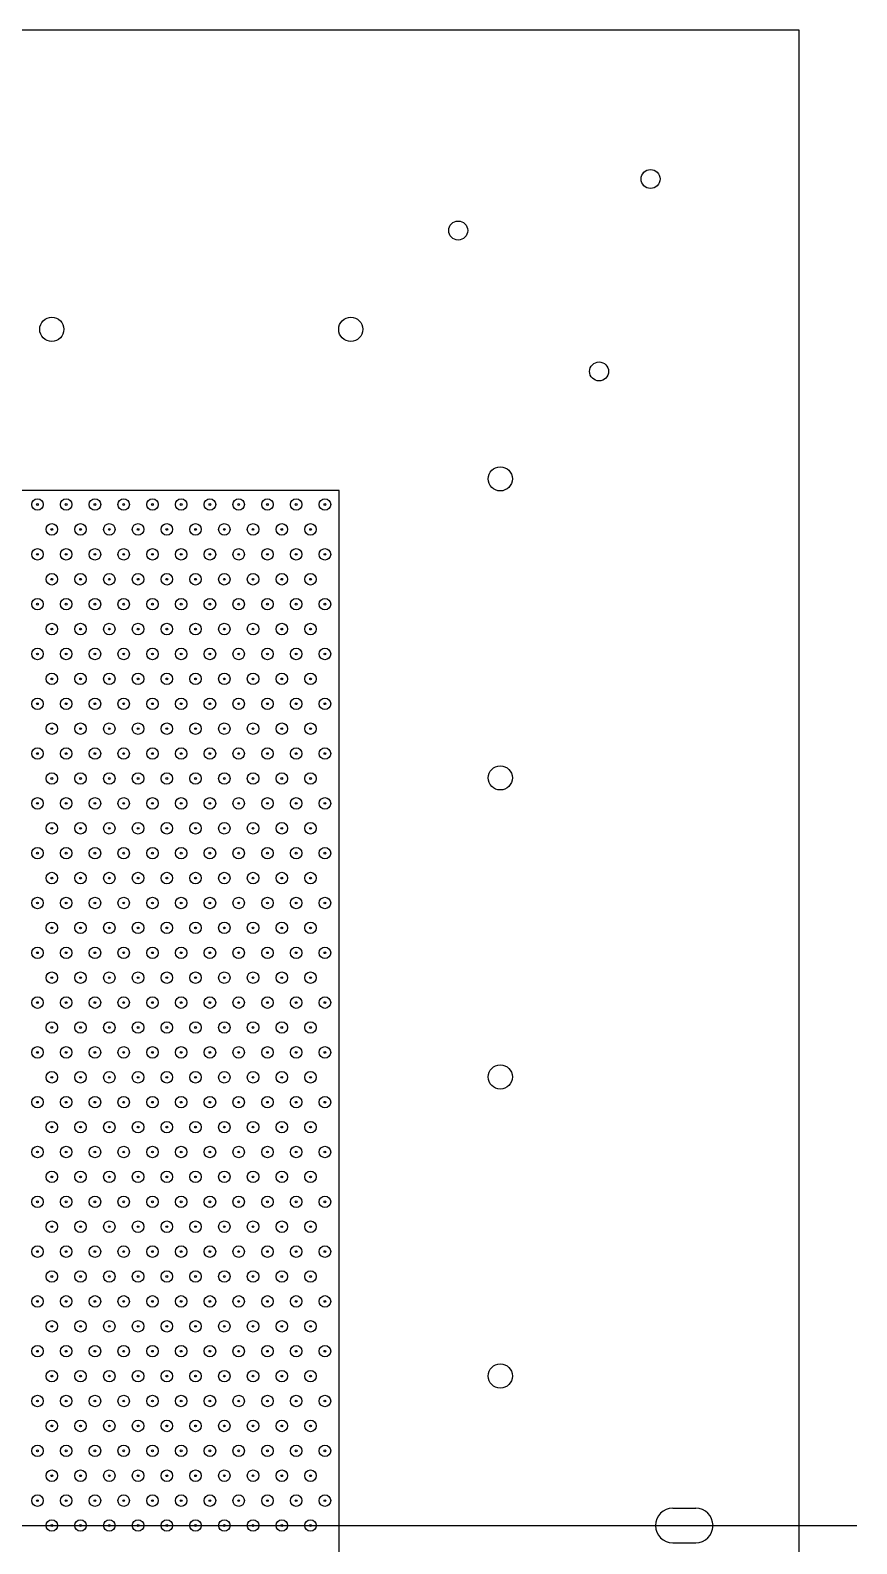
# Model space of a CAD drawing. Header units: millimetres. Extents: x -270 to 270, y -270 to 270.
# Drawn here: x 126.2 to 270, y -3.2 to 260 of the extents above; entities that cross this region are included whole.
import ezdxf

# ---------------------------------------------------------------- set-up
doc = ezdxf.new("R2010")
doc.units = ezdxf.units.MM
for name, color, linetype in [('ADXL', 30, 'Continuous'), ('AXES', 8, 'Continuous'), ('CONTOUR', 7, 'Continuous'), ('DATUMS', 4, 'Continuous'), ('ORIFICES', 1, 'Continuous'), ('TARAUDAGES', 6, 'Continuous'), ('TROUS_LAMAGES', 5, 'Continuous'), ('ZONE_PERCEE', 3, 'Continuous')]:
    doc.layers.add(name, color=color, linetype=linetype)

msp = doc.modelspace()

# ---------------------------------------------------------------- linework, layer by layer
at = {"layer": 'ADXL'}
for centre in [(234.14, 234.14), (200.68, 225.18), (225.18, 200.68)]:
    msp.add_circle(centre, 1.65, dxfattribs=at)
at = {"layer": 'AXES'}
msp.add_line((-270, 0), (270, 0), dxfattribs=at)
at = {"layer": 'CONTOUR'}
msp.add_lwpolyline([(-260, -260), (260, -260), (260, 260), (-260, 260)], close=True, dxfattribs=at)
at = {"layer": 'DATUMS'}
for p, q in [((238, 3), (242, 3)), ((238, -3), (242, -3))]:
    msp.add_line(p, q, dxfattribs=at)
for centre, start, end in [((238, 0), 90, 270), ((242, 0), -90, 90)]:
    msp.add_arc(centre, 3, start, end, dxfattribs=at)
at = {"layer": 'ORIFICES'}
for centre in [(127.5, 177.54), (132.5, 177.54), (137.5, 177.54), (142.5, 177.54), (147.5, 177.54), (152.5, 177.54), (157.5, 177.54), (162.5, 177.54), (167.5, 177.54), (172.5, 177.54), (177.5, 177.54), (130, 173.21), (135, 173.21), (140, 173.21), (145, 173.21), (150, 173.21), (155, 173.21), (160, 173.21), (165, 173.21), (170, 173.21), (175, 173.21), (127.5, 168.87), (132.5, 168.87), (137.5, 168.87), (142.5, 168.87), (147.5, 168.87), (152.5, 168.87), (157.5, 168.87), (162.5, 168.87), (167.5, 168.87), (172.5, 168.87), (177.5, 168.87), (130, 164.54), (135, 164.54), (140, 164.54), (145, 164.54), (150, 164.54), (155, 164.54), (160, 164.54), (165, 164.54), (170, 164.54), (175, 164.54), (127.5, 160.21), (132.5, 160.21), (137.5, 160.21), (142.5, 160.21), (147.5, 160.21), (152.5, 160.21), (157.5, 160.21), (162.5, 160.21), (167.5, 160.21), (172.5, 160.21), (177.5, 160.21), (130, 155.88), (135, 155.88), (140, 155.88), (145, 155.88), (150, 155.88), (155, 155.88), (160, 155.88), (165, 155.88), (170, 155.88), (175, 155.88), (127.5, 151.55), (132.5, 151.55), (137.5, 151.55), (142.5, 151.55), (147.5, 151.55), (152.5, 151.55), (157.5, 151.55), (162.5, 151.55), (167.5, 151.55), (172.5, 151.55), (177.5, 151.55), (130, 147.22), (135, 147.22), (140, 147.22), (145, 147.22), (150, 147.22), (155, 147.22), (160, 147.22), (165, 147.22), (170, 147.22), (175, 147.22), (127.5, 142.89), (132.5, 142.89), (137.5, 142.89), (142.5, 142.89), (147.5, 142.89), (152.5, 142.89), (157.5, 142.89), (162.5, 142.89), (167.5, 142.89), (172.5, 142.89), (177.5, 142.89), (130, 138.56), (135, 138.56), (140, 138.56), (145, 138.56), (150, 138.56), (155, 138.56), (160, 138.56), (165, 138.56), (170, 138.56), (175, 138.56), (127.5, 134.23), (132.5, 134.23), (137.5, 134.23), (142.5, 134.23), (147.5, 134.23), (152.5, 134.23), (157.5, 134.23), (162.5, 134.23), (167.5, 134.23), (172.5, 134.23), (177.5, 134.23), (130, 129.9), (135, 129.9), (140, 129.9), (145, 129.9), (150, 129.9), (155, 129.9), (160, 129.9), (165, 129.9), (170, 129.9), (175, 129.9), (127.5, 125.57), (132.5, 125.57), (137.5, 125.57), (142.5, 125.57), (147.5, 125.57), (152.5, 125.57), (157.5, 125.57), (162.5, 125.57), (167.5, 125.57), (172.5, 125.57), (177.5, 125.57), (130, 121.24), (135, 121.24), (140, 121.24), (145, 121.24), (150, 121.24), (155, 121.24), (160, 121.24), (165, 121.24), (170, 121.24), (175, 121.24), (127.5, 116.91), (132.5, 116.91), (137.5, 116.91), (142.5, 116.91), (147.5, 116.91), (152.5, 116.91), (157.5, 116.91), (162.5, 116.91), (167.5, 116.91), (172.5, 116.91), (177.5, 116.91), (130, 112.58), (135, 112.58), (140, 112.58), (145, 112.58), (150, 112.58), (155, 112.58), (160, 112.58), (165, 112.58), (170, 112.58), (175, 112.58), (127.5, 108.25), (132.5, 108.25), (137.5, 108.25), (142.5, 108.25), (147.5, 108.25), (152.5, 108.25), (157.5, 108.25), (162.5, 108.25), (167.5, 108.25), (172.5, 108.25), (177.5, 108.25), (130, 103.92), (135, 103.92), (140, 103.92), (145, 103.92), (150, 103.92), (155, 103.92), (160, 103.92), (165, 103.92), (170, 103.92), (175, 103.92), (127.5, 99.59), (132.5, 99.59), (137.5, 99.59), (142.5, 99.59), (147.5, 99.59), (152.5, 99.59), (157.5, 99.59), (162.5, 99.59), (167.5, 99.59), (172.5, 99.59), (177.5, 99.59), (130, 95.26), (135, 95.26), (140, 95.26), (145, 95.26), (150, 95.26), (155, 95.26), (160, 95.26), (165, 95.26), (170, 95.26), (175, 95.26), (127.5, 90.93), (132.5, 90.93), (137.5, 90.93), (142.5, 90.93), (147.5, 90.93), (152.5, 90.93), (157.5, 90.93), (162.5, 90.93), (167.5, 90.93), (172.5, 90.93), (177.5, 90.93), (130, 86.6), (135, 86.6), (140, 86.6), (145, 86.6), (150, 86.6), (155, 86.6), (160, 86.6), (165, 86.6), (170, 86.6), (175, 86.6), (127.5, 82.27), (132.5, 82.27), (137.5, 82.27), (142.5, 82.27), (147.5, 82.27), (152.5, 82.27), (157.5, 82.27), (162.5, 82.27), (167.5, 82.27), (172.5, 82.27), (177.5, 82.27), (130, 77.94), (135, 77.94), (140, 77.94), (145, 77.94), (150, 77.94), (155, 77.94), (160, 77.94), (165, 77.94), (170, 77.94), (175, 77.94), (127.5, 73.61), (132.5, 73.61), (137.5, 73.61), (142.5, 73.61), (147.5, 73.61), (152.5, 73.61), (157.5, 73.61), (162.5, 73.61), (167.5, 73.61), (172.5, 73.61), (177.5, 73.61), (130, 69.28), (135, 69.28), (140, 69.28), (145, 69.28), (150, 69.28), (155, 69.28), (160, 69.28), (165, 69.28), (170, 69.28), (175, 69.28), (127.5, 64.95), (132.5, 64.95), (137.5, 64.95), (142.5, 64.95), (147.5, 64.95), (152.5, 64.95), (157.5, 64.95), (162.5, 64.95), (167.5, 64.95), (172.5, 64.95), (177.5, 64.95), (130, 60.62), (135, 60.62), (140, 60.62), (145, 60.62), (150, 60.62), (155, 60.62), (160, 60.62), (165, 60.62), (170, 60.62), (175, 60.62), (127.5, 56.29), (132.5, 56.29), (137.5, 56.29), (142.5, 56.29), (147.5, 56.29), (152.5, 56.29), (157.5, 56.29), (162.5, 56.29), (167.5, 56.29), (172.5, 56.29), (177.5, 56.29), (130, 51.96), (135, 51.96), (140, 51.96), (145, 51.96), (150, 51.96), (155, 51.96), (160, 51.96), (165, 51.96), (170, 51.96), (175, 51.96), (127.5, 47.63), (132.5, 47.63), (137.5, 47.63), (142.5, 47.63), (147.5, 47.63), (152.5, 47.63), (157.5, 47.63), (162.5, 47.63), (167.5, 47.63), (172.5, 47.63), (177.5, 47.63), (130, 43.3), (135, 43.3), (140, 43.3), (145, 43.3), (150, 43.3), (155, 43.3), (160, 43.3), (165, 43.3), (170, 43.3), (175, 43.3), (127.5, 38.97), (132.5, 38.97), (137.5, 38.97), (142.5, 38.97), (147.5, 38.97), (152.5, 38.97), (157.5, 38.97), (162.5, 38.97), (167.5, 38.97), (172.5, 38.97), (177.5, 38.97), (130, 34.64), (135, 34.64), (140, 34.64), (145, 34.64), (150, 34.64), (155, 34.64), (160, 34.64), (165, 34.64), (170, 34.64), (175, 34.64), (127.5, 30.31), (132.5, 30.31), (137.5, 30.31), (142.5, 30.31), (147.5, 30.31), (152.5, 30.31), (157.5, 30.31), (162.5, 30.31), (167.5, 30.31), (172.5, 30.31), (177.5, 30.31), (130, 25.98), (135, 25.98), (140, 25.98), (145, 25.98), (150, 25.98), (155, 25.98), (160, 25.98), (165, 25.98), (170, 25.98), (175, 25.98), (127.5, 21.65), (132.5, 21.65), (137.5, 21.65), (142.5, 21.65), (147.5, 21.65), (152.5, 21.65), (157.5, 21.65), (162.5, 21.65), (167.5, 21.65), (172.5, 21.65), (177.5, 21.65), (130, 17.32), (135, 17.32), (140, 17.32), (145, 17.32), (150, 17.32), (155, 17.32), (160, 17.32), (165, 17.32), (170, 17.32), (175, 17.32), (127.5, 12.99), (132.5, 12.99), (137.5, 12.99), (142.5, 12.99), (147.5, 12.99), (152.5, 12.99), (157.5, 12.99), (162.5, 12.99), (167.5, 12.99), (172.5, 12.99), (177.5, 12.99), (130, 8.66), (135, 8.66), (140, 8.66), (145, 8.66), (150, 8.66), (155, 8.66), (160, 8.66), (165, 8.66), (170, 8.66), (175, 8.66), (127.5, 4.33), (132.5, 4.33), (137.5, 4.33), (142.5, 4.33), (147.5, 4.33), (152.5, 4.33), (157.5, 4.33), (162.5, 4.33), (167.5, 4.33), (172.5, 4.33), (177.5, 4.33), (130, 0), (135, 0), (140, 0), (145, 0), (150, 0), (155, 0), (160, 0), (165, 0), (170, 0), (175, 0)]:
    msp.add_circle(centre, 0.15, dxfattribs=at)
at = {"layer": 'TARAUDAGES'}
for centre in [(130, 208), (182, 208), (208, 182), (208, 130), (208, 78), (208, 26)]:
    msp.add_circle(centre, 2.1, dxfattribs=at)
at = {"layer": 'TROUS_LAMAGES'}
for centre in [(127.5, 177.54), (132.5, 177.54), (137.5, 177.54), (142.5, 177.54), (147.5, 177.54), (152.5, 177.54), (157.5, 177.54), (162.5, 177.54), (167.5, 177.54), (172.5, 177.54), (177.5, 177.54), (130, 173.21), (135, 173.21), (140, 173.21), (145, 173.21), (150, 173.21), (155, 173.21), (160, 173.21), (165, 173.21), (170, 173.21), (175, 173.21), (127.5, 168.87), (132.5, 168.87), (137.5, 168.87), (142.5, 168.87), (147.5, 168.87), (152.5, 168.87), (157.5, 168.87), (162.5, 168.87), (167.5, 168.87), (172.5, 168.87), (177.5, 168.87), (130, 164.54), (135, 164.54), (140, 164.54), (145, 164.54), (150, 164.54), (155, 164.54), (160, 164.54), (165, 164.54), (170, 164.54), (175, 164.54), (127.5, 160.21), (132.5, 160.21), (137.5, 160.21), (142.5, 160.21), (147.5, 160.21), (152.5, 160.21), (157.5, 160.21), (162.5, 160.21), (167.5, 160.21), (172.5, 160.21), (177.5, 160.21), (130, 155.88), (135, 155.88), (140, 155.88), (145, 155.88), (150, 155.88), (155, 155.88), (160, 155.88), (165, 155.88), (170, 155.88), (175, 155.88), (127.5, 151.55), (132.5, 151.55), (137.5, 151.55), (142.5, 151.55), (147.5, 151.55), (152.5, 151.55), (157.5, 151.55), (162.5, 151.55), (167.5, 151.55), (172.5, 151.55), (177.5, 151.55), (130, 147.22), (135, 147.22), (140, 147.22), (145, 147.22), (150, 147.22), (155, 147.22), (160, 147.22), (165, 147.22), (170, 147.22), (175, 147.22), (127.5, 142.89), (132.5, 142.89), (137.5, 142.89), (142.5, 142.89), (147.5, 142.89), (152.5, 142.89), (157.5, 142.89), (162.5, 142.89), (167.5, 142.89), (172.5, 142.89), (177.5, 142.89), (130, 138.56), (135, 138.56), (140, 138.56), (145, 138.56), (150, 138.56), (155, 138.56), (160, 138.56), (165, 138.56), (170, 138.56), (175, 138.56), (127.5, 134.23), (132.5, 134.23), (137.5, 134.23), (142.5, 134.23), (147.5, 134.23), (152.5, 134.23), (157.5, 134.23), (162.5, 134.23), (167.5, 134.23), (172.5, 134.23), (177.5, 134.23), (130, 129.9), (135, 129.9), (140, 129.9), (145, 129.9), (150, 129.9), (155, 129.9), (160, 129.9), (165, 129.9), (170, 129.9), (175, 129.9), (127.5, 125.57), (132.5, 125.57), (137.5, 125.57), (142.5, 125.57), (147.5, 125.57), (152.5, 125.57), (157.5, 125.57), (162.5, 125.57), (167.5, 125.57), (172.5, 125.57), (177.5, 125.57), (130, 121.24), (135, 121.24), (140, 121.24), (145, 121.24), (150, 121.24), (155, 121.24), (160, 121.24), (165, 121.24), (170, 121.24), (175, 121.24), (127.5, 116.91), (132.5, 116.91), (137.5, 116.91), (142.5, 116.91), (147.5, 116.91), (152.5, 116.91), (157.5, 116.91), (162.5, 116.91), (167.5, 116.91), (172.5, 116.91), (177.5, 116.91), (130, 112.58), (135, 112.58), (140, 112.58), (145, 112.58), (150, 112.58), (155, 112.58), (160, 112.58), (165, 112.58), (170, 112.58), (175, 112.58), (127.5, 108.25), (132.5, 108.25), (137.5, 108.25), (142.5, 108.25), (147.5, 108.25), (152.5, 108.25), (157.5, 108.25), (162.5, 108.25), (167.5, 108.25), (172.5, 108.25), (177.5, 108.25), (130, 103.92), (135, 103.92), (140, 103.92), (145, 103.92), (150, 103.92), (155, 103.92), (160, 103.92), (165, 103.92), (170, 103.92), (175, 103.92), (127.5, 99.59), (132.5, 99.59), (137.5, 99.59), (142.5, 99.59), (147.5, 99.59), (152.5, 99.59), (157.5, 99.59), (162.5, 99.59), (167.5, 99.59), (172.5, 99.59), (177.5, 99.59), (130, 95.26), (135, 95.26), (140, 95.26), (145, 95.26), (150, 95.26), (155, 95.26), (160, 95.26), (165, 95.26), (170, 95.26), (175, 95.26), (127.5, 90.93), (132.5, 90.93), (137.5, 90.93), (142.5, 90.93), (147.5, 90.93), (152.5, 90.93), (157.5, 90.93), (162.5, 90.93), (167.5, 90.93), (172.5, 90.93), (177.5, 90.93), (130, 86.6), (135, 86.6), (140, 86.6), (145, 86.6), (150, 86.6), (155, 86.6), (160, 86.6), (165, 86.6), (170, 86.6), (175, 86.6), (127.5, 82.27), (132.5, 82.27), (137.5, 82.27), (142.5, 82.27), (147.5, 82.27), (152.5, 82.27), (157.5, 82.27), (162.5, 82.27), (167.5, 82.27), (172.5, 82.27), (177.5, 82.27), (130, 77.94), (135, 77.94), (140, 77.94), (145, 77.94), (150, 77.94), (155, 77.94), (160, 77.94), (165, 77.94), (170, 77.94), (175, 77.94), (127.5, 73.61), (132.5, 73.61), (137.5, 73.61), (142.5, 73.61), (147.5, 73.61), (152.5, 73.61), (157.5, 73.61), (162.5, 73.61), (167.5, 73.61), (172.5, 73.61), (177.5, 73.61), (130, 69.28), (135, 69.28), (140, 69.28), (145, 69.28), (150, 69.28), (155, 69.28), (160, 69.28), (165, 69.28), (170, 69.28), (175, 69.28), (127.5, 64.95), (132.5, 64.95), (137.5, 64.95), (142.5, 64.95), (147.5, 64.95), (152.5, 64.95), (157.5, 64.95), (162.5, 64.95), (167.5, 64.95), (172.5, 64.95), (177.5, 64.95), (130, 60.62), (135, 60.62), (140, 60.62), (145, 60.62), (150, 60.62), (155, 60.62), (160, 60.62), (165, 60.62), (170, 60.62), (175, 60.62), (127.5, 56.29), (132.5, 56.29), (137.5, 56.29), (142.5, 56.29), (147.5, 56.29), (152.5, 56.29), (157.5, 56.29), (162.5, 56.29), (167.5, 56.29), (172.5, 56.29), (177.5, 56.29), (130, 51.96), (135, 51.96), (140, 51.96), (145, 51.96), (150, 51.96), (155, 51.96), (160, 51.96), (165, 51.96), (170, 51.96), (175, 51.96), (127.5, 47.63), (132.5, 47.63), (137.5, 47.63), (142.5, 47.63), (147.5, 47.63), (152.5, 47.63), (157.5, 47.63), (162.5, 47.63), (167.5, 47.63), (172.5, 47.63), (177.5, 47.63), (130, 43.3), (135, 43.3), (140, 43.3), (145, 43.3), (150, 43.3), (155, 43.3), (160, 43.3), (165, 43.3), (170, 43.3), (175, 43.3), (127.5, 38.97), (132.5, 38.97), (137.5, 38.97), (142.5, 38.97), (147.5, 38.97), (152.5, 38.97), (157.5, 38.97), (162.5, 38.97), (167.5, 38.97), (172.5, 38.97), (177.5, 38.97), (130, 34.64), (135, 34.64), (140, 34.64), (145, 34.64), (150, 34.64), (155, 34.64), (160, 34.64), (165, 34.64), (170, 34.64), (175, 34.64), (127.5, 30.31), (132.5, 30.31), (137.5, 30.31), (142.5, 30.31), (147.5, 30.31), (152.5, 30.31), (157.5, 30.31), (162.5, 30.31), (167.5, 30.31), (172.5, 30.31), (177.5, 30.31), (130, 25.98), (135, 25.98), (140, 25.98), (145, 25.98), (150, 25.98), (155, 25.98), (160, 25.98), (165, 25.98), (170, 25.98), (175, 25.98), (127.5, 21.65), (132.5, 21.65), (137.5, 21.65), (142.5, 21.65), (147.5, 21.65), (152.5, 21.65), (157.5, 21.65), (162.5, 21.65), (167.5, 21.65), (172.5, 21.65), (177.5, 21.65), (130, 17.32), (135, 17.32), (140, 17.32), (145, 17.32), (150, 17.32), (155, 17.32), (160, 17.32), (165, 17.32), (170, 17.32), (175, 17.32), (127.5, 12.99), (132.5, 12.99), (137.5, 12.99), (142.5, 12.99), (147.5, 12.99), (152.5, 12.99), (157.5, 12.99), (162.5, 12.99), (167.5, 12.99), (172.5, 12.99), (177.5, 12.99), (130, 8.66), (135, 8.66), (140, 8.66), (145, 8.66), (150, 8.66), (155, 8.66), (160, 8.66), (165, 8.66), (170, 8.66), (175, 8.66), (127.5, 4.33), (132.5, 4.33), (137.5, 4.33), (142.5, 4.33), (147.5, 4.33), (152.5, 4.33), (157.5, 4.33), (162.5, 4.33), (167.5, 4.33), (172.5, 4.33), (177.5, 4.33), (130, 0), (135, 0), (140, 0), (145, 0), (150, 0), (155, 0), (160, 0), (165, 0), (170, 0), (175, 0)]:
    msp.add_circle(centre, 1, dxfattribs=at)
at = {"layer": 'ZONE_PERCEE'}
msp.add_lwpolyline([(-180, -180), (180, -180), (180, 180), (-180, 180)], close=True, dxfattribs=at)

doc.saveas('drawing.dxf')
